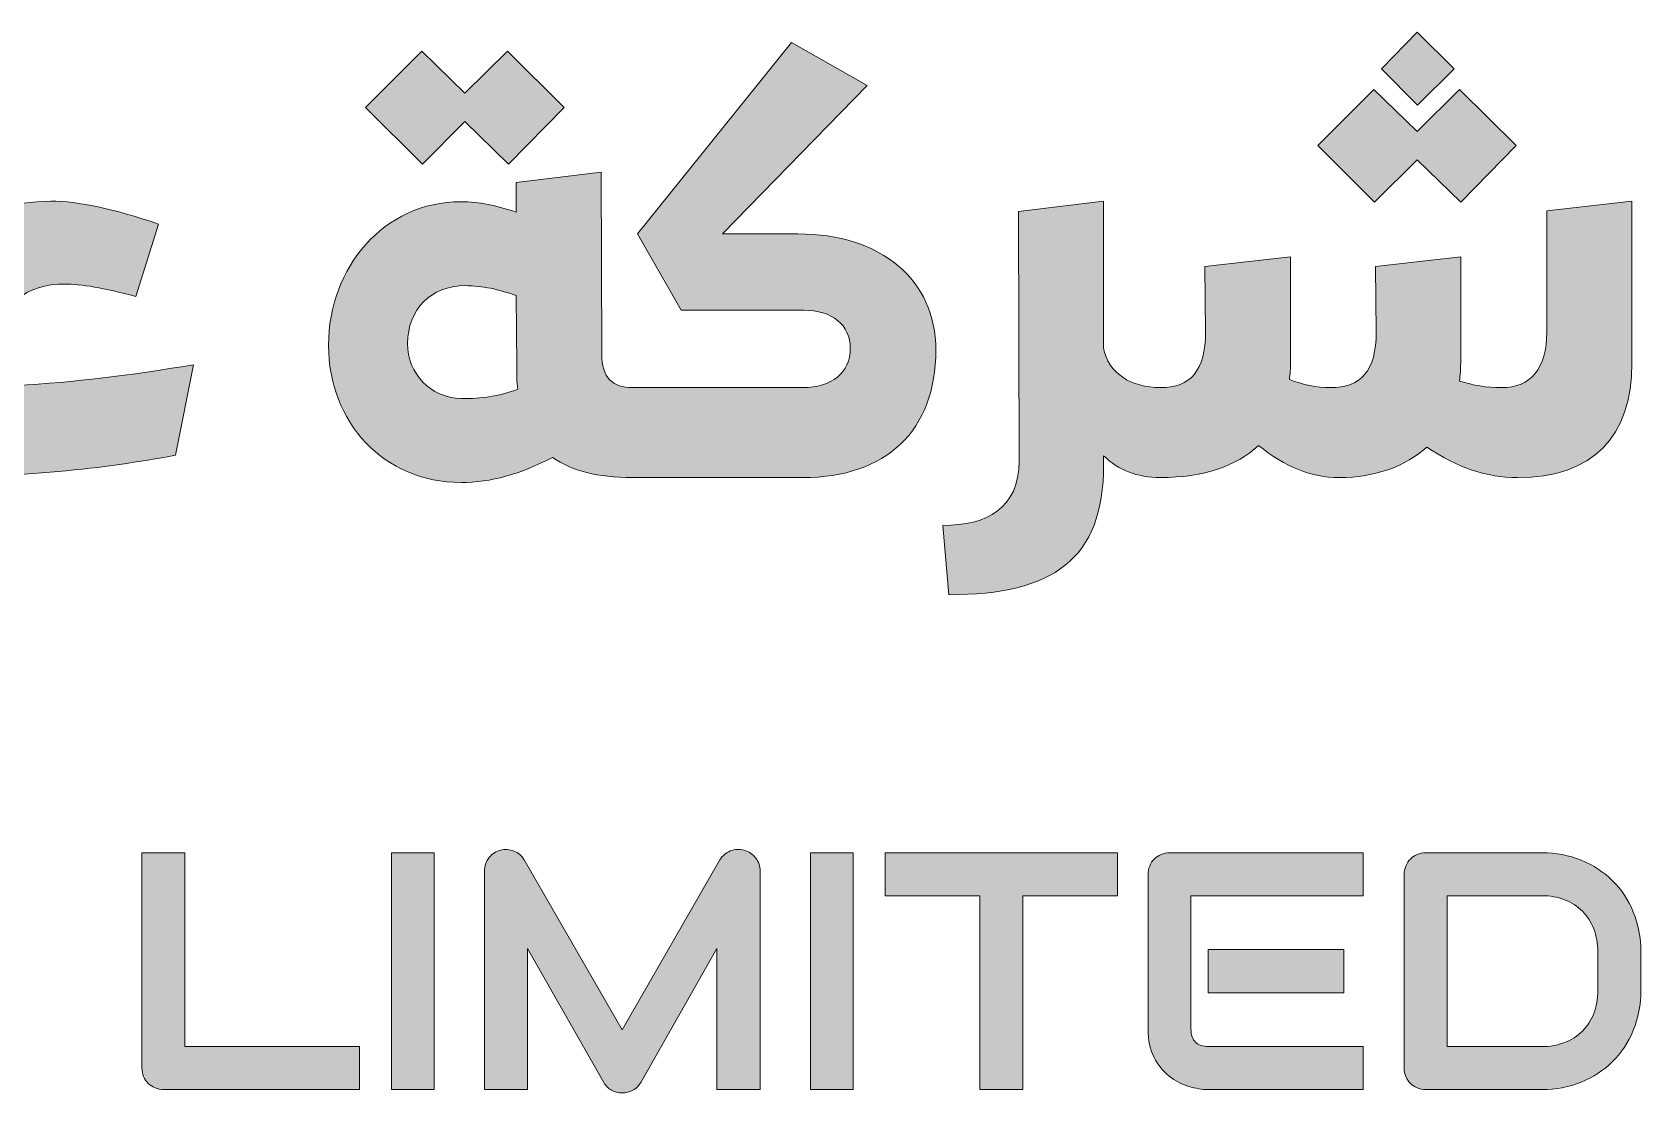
# Model space of a CAD drawing. Header units: millimetres. Extents: x 81 to 1251, y -181 to -29.
# Drawn here: x 522 to 579.2, y -181.2 to -143.5 of the extents above; entities that cross this region are included whole.
import ezdxf

# ---------------------------------------------------------------- set-up
doc = ezdxf.new("R2010")
doc.units = ezdxf.units.MM
doc.header["$MEASUREMENT"] = 0
doc.layers.add('Layer 1', color=7, linetype='Continuous', lineweight=0)

# ---------------------------------------------------------------- blocks, each defined once
blk = doc.blocks.new('Block_15')
at = {"layer": 'Layer 1', "true_color": 0x00b9ad, "transparency": 33554687}
h = blk.add_hatch(color=122, dxfattribs=at)
h.dxf.hatch_style = 2
edge = h.paths.add_edge_path()
edge.add_spline(control_points=[(527.46, -172.655), (527.46, -172.655), (525.933, -172.655), (525.933, -172.655), (525.933, -172.655), (525.933, -180.308), (525.933, -180.308), (525.933, -180.418), (525.952, -180.519), (525.991, -180.614), (526.031, -180.707), (526.084, -180.789), (526.153, -180.857), (526.221, -180.926), (526.303, -180.979), (526.396, -181.019), (526.491, -181.058), (526.592, -181.077), (526.703, -181.077), (526.703, -181.077), (533.668, -181.077), (533.668, -181.077), (533.668, -181.077), (533.668, -179.55), (533.668, -179.55), (533.668, -179.55), (527.46, -179.55), (527.46, -179.55), (527.46, -179.55), (527.46, -172.655), (527.46, -172.655)], knot_values=[0, 0, 0, 0, 1, 1, 1, 2, 2, 2, 3, 3, 3, 4, 4, 4, 5, 5, 5, 6, 6, 6, 7, 7, 7, 8, 8, 8, 9, 9, 9, 10, 10, 10, 10], degree=3, periodic=0)
h = blk.add_hatch(color=122, dxfattribs=at)
h.dxf.hatch_style = 2
h.paths.add_polyline_path([(534.803, -181.077), (536.33, -181.077), (536.33, -172.655), (534.803, -172.655)])
h = blk.add_hatch(color=122, dxfattribs=at)
h.dxf.hatch_style = 2
edge = h.paths.add_edge_path()
edge.add_spline(control_points=[(547.354, -172.561), (547.181, -172.517), (547.017, -172.527), (546.858, -172.59), (546.698, -172.653), (546.575, -172.758), (546.484, -172.907), (546.484, -172.907), (543.007, -178.951), (543.007, -178.951), (543.007, -178.951), (539.53, -172.907), (539.53, -172.907), (539.487, -172.833), (539.434, -172.769), (539.371, -172.717), (539.308, -172.664), (539.239, -172.622), (539.163, -172.593), (539.087, -172.563), (539.007, -172.546), (538.925, -172.54), (538.843, -172.534), (538.76, -172.541), (538.678, -172.561), (538.51, -172.608), (538.374, -172.7), (538.27, -172.837), (538.166, -172.973), (538.114, -173.131), (538.114, -173.306), (538.114, -173.306), (538.114, -181.077), (538.114, -181.077), (538.114, -181.077), (539.642, -181.077), (539.642, -181.077), (539.642, -181.077), (539.642, -176.061), (539.642, -176.061), (539.642, -176.061), (542.361, -180.824), (542.361, -180.824), (542.427, -180.947), (542.519, -181.038), (542.634, -181.101), (542.749, -181.163), (542.874, -181.195), (543.007, -181.195), (543.145, -181.195), (543.273, -181.163), (543.392, -181.101), (543.512, -181.038), (543.605, -180.947), (543.671, -180.824), (543.671, -180.824), (546.379, -176.061), (546.379, -176.061), (546.379, -176.061), (546.379, -181.077), (546.379, -181.077), (546.379, -181.077), (547.918, -181.077), (547.918, -181.077), (547.918, -181.077), (547.918, -173.306), (547.918, -173.306), (547.918, -173.131), (547.865, -172.973), (547.759, -172.837), (547.653, -172.7), (547.519, -172.608), (547.354, -172.561)], knot_values=[0, 0, 0, 0, 1, 1, 1, 2, 2, 2, 3, 3, 3, 4, 4, 4, 5, 5, 5, 6, 6, 6, 7, 7, 7, 8, 8, 8, 9, 9, 9, 10, 10, 10, 11, 11, 11, 12, 12, 12, 13, 13, 13, 14, 14, 14, 15, 15, 15, 16, 16, 16, 17, 17, 17, 18, 18, 18, 19, 19, 19, 20, 20, 20, 21, 21, 21, 22, 22, 22, 23, 23, 23, 24, 24, 24, 24], degree=3, periodic=0)
h = blk.add_hatch(color=122, dxfattribs=at)
h.dxf.hatch_style = 2
h.paths.add_polyline_path([(549.704, -181.077), (551.231, -181.077), (551.231, -172.655), (549.704, -172.655)])
h = blk.add_hatch(color=122, dxfattribs=at)
h.dxf.hatch_style = 2
h.paths.add_polyline_path([(552.364, -174.182), (555.736, -174.182), (555.736, -181.077), (557.263, -181.077), (557.263, -174.182), (560.629, -174.182), (560.629, -172.655), (552.364, -172.655)])
h = blk.add_hatch(color=122, dxfattribs=at)
h.dxf.hatch_style = 2
edge = h.paths.add_edge_path()
edge.add_spline(control_points=[(562.179, -172.713), (562.086, -172.753), (562.003, -172.808), (561.936, -172.878), (561.867, -172.948), (561.813, -173.03), (561.774, -173.125), (561.735, -173.219), (561.715, -173.318), (561.715, -173.425), (561.715, -173.425), (561.715, -178.933), (561.715, -178.933), (561.715, -179.329), (561.787, -179.663), (561.93, -179.935), (562.072, -180.207), (562.25, -180.429), (562.464, -180.599), (562.677, -180.769), (562.91, -180.892), (563.16, -180.966), (563.411, -181.041), (563.642, -181.077), (563.853, -181.077), (563.853, -181.077), (569.363, -181.077), (569.363, -181.077), (569.363, -181.077), (569.363, -179.55), (569.363, -179.55), (569.363, -179.55), (563.865, -179.55), (563.865, -179.55), (563.661, -179.55), (563.506, -179.497), (563.401, -179.392), (563.296, -179.287), (563.242, -179.133), (563.242, -178.933), (563.242, -178.933), (563.242, -174.182), (563.242, -174.182), (563.242, -174.182), (569.363, -174.182), (569.363, -174.182), (569.363, -174.182), (569.363, -172.655), (569.363, -172.655), (569.363, -172.655), (562.485, -172.655), (562.485, -172.655), (562.375, -172.655), (562.273, -172.675), (562.179, -172.713)], knot_values=[0, 0, 0, 0, 1, 1, 1, 2, 2, 2, 3, 3, 3, 4, 4, 4, 5, 5, 5, 6, 6, 6, 7, 7, 7, 8, 8, 8, 9, 9, 9, 10, 10, 10, 11, 11, 11, 12, 12, 12, 13, 13, 13, 14, 14, 14, 15, 15, 15, 16, 16, 16, 17, 17, 17, 18, 18, 18, 18], degree=3, periodic=0)
h = blk.add_hatch(color=122, dxfattribs=at)
h.dxf.hatch_style = 2
edge = h.paths.add_edge_path()
edge.add_spline(control_points=[(577.715, -177.553), (577.715, -177.855), (577.667, -178.127), (577.571, -178.373), (577.474, -178.617), (577.339, -178.827), (577.162, -179.001), (576.987, -179.175), (576.776, -179.311), (576.531, -179.406), (576.286, -179.502), (576.015, -179.55), (575.718, -179.55), (575.718, -179.55), (572.352, -179.55), (572.352, -179.55), (572.352, -179.55), (572.352, -174.182), (572.352, -174.182), (572.352, -174.182), (575.718, -174.182), (575.718, -174.182), (576.015, -174.182), (576.286, -174.229), (576.531, -174.326), (576.776, -174.422), (576.987, -174.557), (577.162, -174.731), (577.339, -174.906), (577.474, -175.116), (577.571, -175.363), (577.667, -175.61), (577.715, -175.881), (577.715, -176.178), (577.715, -176.178), (577.715, -177.553), (577.715, -177.553)], knot_values=[0, 0, 0, 0, 1, 1, 1, 2, 2, 2, 3, 3, 3, 4, 4, 4, 5, 5, 5, 6, 6, 6, 7, 7, 7, 8, 8, 8, 9, 9, 9, 10, 10, 10, 11, 11, 11, 12, 12, 12, 12], degree=3, periodic=0)
edge = h.paths.add_edge_path()
edge.add_spline(control_points=[(578.975, -174.766), (578.797, -174.333), (578.551, -173.962), (578.238, -173.65), (577.924, -173.339), (577.552, -173.096), (577.121, -172.919), (576.69, -172.742), (576.223, -172.655), (575.718, -172.655), (575.718, -172.655), (571.594, -172.655), (571.594, -172.655), (571.484, -172.655), (571.382, -172.675), (571.289, -172.713), (571.195, -172.753), (571.114, -172.808), (571.045, -172.878), (570.976, -172.948), (570.923, -173.03), (570.884, -173.125), (570.844, -173.219), (570.825, -173.318), (570.825, -173.425), (570.825, -173.425), (570.825, -180.308), (570.825, -180.308), (570.825, -180.418), (570.844, -180.519), (570.884, -180.614), (570.923, -180.707), (570.976, -180.789), (571.045, -180.857), (571.114, -180.926), (571.195, -180.979), (571.289, -181.019), (571.382, -181.058), (571.484, -181.077), (571.594, -181.077), (571.594, -181.077), (575.718, -181.077), (575.718, -181.077), (576.223, -181.077), (576.69, -180.989), (577.121, -180.813), (577.552, -180.637), (577.924, -180.394), (578.238, -180.081), (578.551, -179.771), (578.797, -179.399), (578.975, -178.968), (579.152, -178.538), (579.242, -178.066), (579.242, -177.553), (579.242, -177.553), (579.242, -176.178), (579.242, -176.178), (579.242, -175.67), (579.152, -175.2), (578.975, -174.766)], knot_values=[0, 0, 0, 0, 1, 1, 1, 2, 2, 2, 3, 3, 3, 4, 4, 4, 5, 5, 5, 6, 6, 6, 7, 7, 7, 8, 8, 8, 9, 9, 9, 10, 10, 10, 11, 11, 11, 12, 12, 12, 13, 13, 13, 14, 14, 14, 15, 15, 15, 16, 16, 16, 17, 17, 17, 18, 18, 18, 19, 19, 19, 20, 20, 20, 20], degree=3, periodic=0)
h = blk.add_hatch(color=122, dxfattribs=at)
h.dxf.hatch_style = 2
h.paths.add_polyline_path([(568.676, -177.635), (568.676, -176.096), (563.853, -176.096), (563.853, -177.635)])
at = {"layer": 'Layer 1'}
for points in [[(534.803, -181.077), (536.33, -181.077), (536.33, -172.655), (534.803, -172.655)], [(549.704, -181.077), (551.231, -181.077), (551.231, -172.655), (549.704, -172.655)], [(552.364, -174.182), (555.736, -174.182), (555.736, -181.077), (557.263, -181.077), (557.263, -174.182), (560.629, -174.182), (560.629, -172.655), (552.364, -172.655)], [(568.676, -177.635), (568.676, -176.096), (563.853, -176.096), (563.853, -177.635)]]:
    blk.add_lwpolyline(points, close=True, dxfattribs=at)
for points, knots in [([(527.46, -172.655), (527.46, -172.655), (525.933, -172.655), (525.933, -172.655), (525.933, -172.655), (525.933, -180.308), (525.933, -180.308), (525.933, -180.418), (525.952, -180.519), (525.991, -180.614), (526.031, -180.707), (526.084, -180.789), (526.153, -180.857), (526.221, -180.926), (526.303, -180.979), (526.396, -181.019), (526.491, -181.058), (526.592, -181.077), (526.703, -181.077), (526.703, -181.077), (533.668, -181.077), (533.668, -181.077), (533.668, -181.077), (533.668, -179.55), (533.668, -179.55), (533.668, -179.55), (527.46, -179.55), (527.46, -179.55), (527.46, -179.55), (527.46, -172.655), (527.46, -172.655)], [0, 0, 0, 0, 1, 1, 1, 2, 2, 2, 3, 3, 3, 4, 4, 4, 5, 5, 5, 6, 6, 6, 7, 7, 7, 8, 8, 8, 9, 9, 9, 10, 10, 10, 10]), ([(547.354, -172.561), (547.181, -172.517), (547.017, -172.527), (546.858, -172.59), (546.698, -172.653), (546.575, -172.758), (546.484, -172.907), (546.484, -172.907), (543.007, -178.951), (543.007, -178.951), (543.007, -178.951), (539.53, -172.907), (539.53, -172.907), (539.487, -172.833), (539.434, -172.769), (539.371, -172.717), (539.308, -172.664), (539.239, -172.622), (539.163, -172.593), (539.087, -172.563), (539.007, -172.546), (538.925, -172.54), (538.843, -172.534), (538.76, -172.541), (538.678, -172.561), (538.51, -172.608), (538.374, -172.7), (538.27, -172.837), (538.166, -172.973), (538.114, -173.131), (538.114, -173.306), (538.114, -173.306), (538.114, -181.077), (538.114, -181.077), (538.114, -181.077), (539.642, -181.077), (539.642, -181.077), (539.642, -181.077), (539.642, -176.061), (539.642, -176.061), (539.642, -176.061), (542.361, -180.824), (542.361, -180.824), (542.427, -180.947), (542.519, -181.038), (542.634, -181.101), (542.749, -181.163), (542.874, -181.195), (543.007, -181.195), (543.145, -181.195), (543.273, -181.163), (543.392, -181.101), (543.512, -181.038), (543.605, -180.947), (543.671, -180.824), (543.671, -180.824), (546.379, -176.061), (546.379, -176.061), (546.379, -176.061), (546.379, -181.077), (546.379, -181.077), (546.379, -181.077), (547.918, -181.077), (547.918, -181.077), (547.918, -181.077), (547.918, -173.306), (547.918, -173.306), (547.918, -173.131), (547.865, -172.973), (547.759, -172.837), (547.653, -172.7), (547.519, -172.608), (547.354, -172.561)], [0, 0, 0, 0, 1, 1, 1, 2, 2, 2, 3, 3, 3, 4, 4, 4, 5, 5, 5, 6, 6, 6, 7, 7, 7, 8, 8, 8, 9, 9, 9, 10, 10, 10, 11, 11, 11, 12, 12, 12, 13, 13, 13, 14, 14, 14, 15, 15, 15, 16, 16, 16, 17, 17, 17, 18, 18, 18, 19, 19, 19, 20, 20, 20, 21, 21, 21, 22, 22, 22, 23, 23, 23, 24, 24, 24, 24]), ([(562.179, -172.713), (562.086, -172.753), (562.003, -172.808), (561.936, -172.878), (561.867, -172.948), (561.813, -173.03), (561.774, -173.125), (561.735, -173.219), (561.715, -173.318), (561.715, -173.425), (561.715, -173.425), (561.715, -178.933), (561.715, -178.933), (561.715, -179.329), (561.787, -179.663), (561.93, -179.935), (562.072, -180.207), (562.25, -180.429), (562.464, -180.599), (562.677, -180.769), (562.91, -180.892), (563.16, -180.966), (563.411, -181.041), (563.642, -181.077), (563.853, -181.077), (563.853, -181.077), (569.363, -181.077), (569.363, -181.077), (569.363, -181.077), (569.363, -179.55), (569.363, -179.55), (569.363, -179.55), (563.865, -179.55), (563.865, -179.55), (563.661, -179.55), (563.506, -179.497), (563.401, -179.392), (563.296, -179.287), (563.242, -179.133), (563.242, -178.933), (563.242, -178.933), (563.242, -174.182), (563.242, -174.182), (563.242, -174.182), (569.363, -174.182), (569.363, -174.182), (569.363, -174.182), (569.363, -172.655), (569.363, -172.655), (569.363, -172.655), (562.485, -172.655), (562.485, -172.655), (562.375, -172.655), (562.273, -172.675), (562.179, -172.713)], [0, 0, 0, 0, 1, 1, 1, 2, 2, 2, 3, 3, 3, 4, 4, 4, 5, 5, 5, 6, 6, 6, 7, 7, 7, 8, 8, 8, 9, 9, 9, 10, 10, 10, 11, 11, 11, 12, 12, 12, 13, 13, 13, 14, 14, 14, 15, 15, 15, 16, 16, 16, 17, 17, 17, 18, 18, 18, 18]), ([(578.975, -174.766), (578.797, -174.333), (578.551, -173.962), (578.238, -173.65), (577.924, -173.339), (577.552, -173.096), (577.121, -172.919), (576.69, -172.742), (576.223, -172.655), (575.718, -172.655), (575.718, -172.655), (571.594, -172.655), (571.594, -172.655), (571.484, -172.655), (571.382, -172.675), (571.289, -172.713), (571.195, -172.753), (571.114, -172.808), (571.045, -172.878), (570.976, -172.948), (570.923, -173.03), (570.884, -173.125), (570.844, -173.219), (570.825, -173.318), (570.825, -173.425), (570.825, -173.425), (570.825, -180.308), (570.825, -180.308), (570.825, -180.418), (570.844, -180.519), (570.884, -180.614), (570.923, -180.707), (570.976, -180.789), (571.045, -180.857), (571.114, -180.926), (571.195, -180.979), (571.289, -181.019), (571.382, -181.058), (571.484, -181.077), (571.594, -181.077), (571.594, -181.077), (575.718, -181.077), (575.718, -181.077), (576.223, -181.077), (576.69, -180.989), (577.121, -180.813), (577.552, -180.637), (577.924, -180.394), (578.238, -180.081), (578.551, -179.771), (578.797, -179.399), (578.975, -178.968), (579.152, -178.538), (579.242, -178.066), (579.242, -177.553), (579.242, -177.553), (579.242, -176.178), (579.242, -176.178), (579.242, -175.67), (579.152, -175.2), (578.975, -174.766)], [0, 0, 0, 0, 1, 1, 1, 2, 2, 2, 3, 3, 3, 4, 4, 4, 5, 5, 5, 6, 6, 6, 7, 7, 7, 8, 8, 8, 9, 9, 9, 10, 10, 10, 11, 11, 11, 12, 12, 12, 13, 13, 13, 14, 14, 14, 15, 15, 15, 16, 16, 16, 17, 17, 17, 18, 18, 18, 19, 19, 19, 20, 20, 20, 20]), ([(577.715, -177.553), (577.715, -177.855), (577.667, -178.127), (577.571, -178.373), (577.474, -178.617), (577.339, -178.827), (577.162, -179.001), (576.987, -179.175), (576.776, -179.311), (576.531, -179.406), (576.286, -179.502), (576.015, -179.55), (575.718, -179.55), (575.718, -179.55), (572.352, -179.55), (572.352, -179.55), (572.352, -179.55), (572.352, -174.182), (572.352, -174.182), (572.352, -174.182), (575.718, -174.182), (575.718, -174.182), (576.015, -174.182), (576.286, -174.229), (576.531, -174.326), (576.776, -174.422), (576.987, -174.557), (577.162, -174.731), (577.339, -174.906), (577.474, -175.116), (577.571, -175.363), (577.667, -175.61), (577.715, -175.881), (577.715, -176.178), (577.715, -176.178), (577.715, -177.553), (577.715, -177.553)], [0, 0, 0, 0, 1, 1, 1, 2, 2, 2, 3, 3, 3, 4, 4, 4, 5, 5, 5, 6, 6, 6, 7, 7, 7, 8, 8, 8, 9, 9, 9, 10, 10, 10, 11, 11, 11, 12, 12, 12, 12])]:
    blk.add_open_spline(points, degree=3, knots=knots, dxfattribs=at)
blk = doc.blocks.new('Block_16')
at = {"layer": 'Layer 1', "true_color": 0x414042, "transparency": 33554687}
h = blk.add_hatch(color=250, dxfattribs=at)
h.dxf.hatch_style = 2
h.paths.add_polyline_path([(572.602, -144.761), (571.284, -143.461), (570.023, -144.761), (571.303, -146.06)])
h = blk.add_hatch(color=250, dxfattribs=at)
h.dxf.hatch_style = 2
edge = h.paths.add_edge_path()
edge.add_spline(control_points=[(537.282, -156.494), (536.177, -156.455), (535.381, -155.621), (535.381, -154.535), (535.381, -153.332), (536.196, -152.479), (537.437, -152.479), (538.038, -152.479), (538.621, -152.615), (539.241, -152.828), (539.241, -152.828), (539.26, -155.329), (539.26, -155.329), (539.26, -155.621), (539.26, -155.912), (539.298, -156.164), (538.698, -156.396), (537.999, -156.513), (537.282, -156.494)], knot_values=[0, 0, 0, 0, 1, 1, 1, 2, 2, 2, 3, 3, 3, 4, 4, 4, 5, 5, 5, 6, 6, 6, 6], degree=3, periodic=0)
edge = h.paths.add_edge_path()
edge.add_spline(control_points=[(549.262, -150.637), (549.262, -150.637), (546.585, -150.637), (546.585, -150.637), (546.585, -150.637), (551.724, -145.362), (551.724, -145.362), (551.724, -145.362), (549.029, -143.829), (549.029, -143.829), (549.029, -143.829), (543.56, -150.637), (543.56, -150.637), (543.56, -150.637), (545.112, -153.352), (545.112, -153.352), (545.112, -153.352), (549.456, -153.352), (549.456, -153.352), (550.483, -153.352), (551.123, -153.875), (551.123, -154.709), (551.123, -155.582), (550.464, -156.106), (549.436, -156.106), (549.436, -156.106), (543.371, -156.106), (543.371, -156.106), (542.673, -156.106), (542.285, -155.757), (542.285, -154.903), (542.285, -154.903), (542.266, -148.446), (542.266, -148.446), (542.266, -148.446), (539.241, -148.814), (539.241, -148.814), (539.241, -148.814), (539.241, -149.861), (539.241, -149.861), (538.542, -149.628), (537.922, -149.492), (537.282, -149.492), (534.528, -149.492), (532.569, -151.84), (532.569, -154.593), (532.569, -157.347), (534.528, -159.48), (537.282, -159.48), (538.349, -159.48), (539.377, -159.189), (540.539, -158.588), (541.217, -159.071), (542.147, -159.305), (543.365, -159.305), (543.366, -159.305), (543.366, -159.306), (543.366, -159.306), (543.366, -159.306), (549.436, -159.306), (549.436, -159.306), (552.403, -159.306), (554.168, -157.637), (554.168, -154.767), (554.168, -152.266), (552.209, -150.637), (549.262, -150.637)], knot_values=[0, 0, 0, 0, 1, 1, 1, 2, 2, 2, 3, 3, 3, 4, 4, 4, 5, 5, 5, 6, 6, 6, 7, 7, 7, 8, 8, 8, 9, 9, 9, 10, 10, 10, 11, 11, 11, 12, 12, 12, 13, 13, 13, 14, 14, 14, 15, 15, 15, 16, 16, 16, 17, 17, 17, 18, 18, 18, 19, 19, 19, 20, 20, 20, 21, 21, 21, 22, 22, 22, 22], degree=3, periodic=0)
h = blk.add_hatch(color=250, dxfattribs=at)
h.dxf.hatch_style = 2
h.paths.add_polyline_path([(537.418, -146.642), (538.968, -148.155), (540.948, -146.137), (538.93, -144.14), (537.418, -145.634), (535.886, -144.14), (533.888, -146.137), (535.905, -148.155)])
h = blk.add_hatch(color=250, dxfattribs=at)
h.dxf.hatch_style = 2
h.paths.add_polyline_path([(571.284, -147.999), (572.835, -149.513), (574.813, -147.495), (572.796, -145.498), (571.284, -146.991), (569.751, -145.498), (567.754, -147.495), (569.77, -149.513)])
h = blk.add_hatch(color=250, dxfattribs=at)
h.dxf.hatch_style = 2
edge = h.paths.add_edge_path()
edge.add_spline(control_points=[(520.94, -154.224), (520.94, -153.177), (521.794, -152.421), (523.19, -152.421), (523.772, -152.421), (524.566, -152.557), (525.711, -152.866), (525.711, -152.866), (526.525, -150.288), (526.525, -150.288), (524.915, -149.745), (523.674, -149.473), (522.686, -149.473), (520.01, -149.473), (518.186, -151.161), (518.186, -153.39), (518.186, -154.322), (518.4, -155.174), (518.846, -156.106), (518.846, -156.106), (517.472, -156.106), (517.472, -156.106), (516.716, -156.106), (515.979, -155.893), (515.339, -155.485), (515.339, -155.485), (515.339, -155.233), (515.339, -155.233), (515.339, -155.233), (515.339, -151.451), (515.339, -151.451), (515.339, -151.451), (512.314, -151.8), (512.314, -151.8), (512.314, -151.8), (512.333, -154.128), (512.333, -154.128), (512.333, -155.523), (511.519, -156.106), (510.006, -156.106), (509.999, -156.106), (509.996, -156.112), (509.99, -156.112), (509.983, -156.112), (509.98, -156.106), (509.974, -156.106), (508.809, -156.106), (507.957, -155.465), (507.917, -154.322), (507.917, -154.322), (507.917, -149.473), (507.917, -149.473), (507.917, -149.473), (504.892, -149.841), (504.892, -149.841), (504.892, -149.841), (504.892, -157.075), (504.892, -157.075), (504.912, -159.247), (503.923, -160.275), (501.965, -160.275), (499.947, -160.275), (498.92, -159.325), (498.901, -157.405), (498.901, -156.474), (499.095, -155.544), (499.444, -154.437), (499.444, -154.437), (497, -153.779), (497, -153.779), (496.438, -155.485), (496.166, -156.979), (496.166, -158.297), (496.166, -161.769), (498.182, -163.474), (501.965, -163.474), (505.513, -163.474), (507.549, -161.594), (507.879, -158.433), (508.382, -158.993), (509.116, -159.303), (509.966, -159.305), (509.967, -159.305), (509.967, -159.306), (509.968, -159.306), (509.969, -159.306), (509.97, -159.305), (509.971, -159.305), (509.972, -159.305), (509.973, -159.306), (509.974, -159.306), (509.974, -159.306), (509.974, -159.305), (509.974, -159.305), (512.006, -159.304), (513.537, -158.819), (514.428, -157.851), (515.337, -158.78), (516.44, -159.303), (517.467, -159.305), (517.468, -159.305), (517.468, -159.306), (517.468, -159.306), (517.47, -159.306), (517.471, -159.306), (517.472, -159.306), (517.472, -159.306), (517.472, -159.306), (517.472, -159.306), (517.472, -159.306), (517.472, -159.306), (517.472, -159.306), (521.815, -159.305), (524.528, -158.995), (527.127, -158.51), (527.127, -158.51), (527.766, -155.291), (527.766, -155.291), (525.439, -155.679), (523.616, -155.912), (521.445, -156.028), (521.134, -155.427), (520.94, -154.787), (520.94, -154.224)], knot_values=[0, 0, 0, 0, 1, 1, 1, 2, 2, 2, 3, 3, 3, 4, 4, 4, 5, 5, 5, 6, 6, 6, 7, 7, 7, 8, 8, 8, 9, 9, 9, 10, 10, 10, 11, 11, 11, 12, 12, 12, 13, 13, 13, 14, 14, 14, 15, 15, 15, 16, 16, 16, 17, 17, 17, 18, 18, 18, 19, 19, 19, 20, 20, 20, 21, 21, 21, 22, 22, 22, 23, 23, 23, 24, 24, 24, 25, 25, 25, 26, 26, 26, 27, 27, 27, 28, 28, 28, 29, 29, 29, 30, 30, 30, 31, 31, 31, 32, 32, 32, 33, 33, 33, 34, 34, 34, 35, 35, 35, 36, 36, 36, 37, 37, 37, 38, 38, 38, 39, 39, 39, 40, 40, 40, 41, 41, 41, 41], degree=3, periodic=0)
h = blk.add_hatch(color=250, dxfattribs=at)
h.dxf.hatch_style = 2
edge = h.paths.add_edge_path()
edge.add_spline(control_points=[(575.899, -149.822), (575.899, -149.822), (575.899, -154.128), (575.899, -154.128), (575.899, -155.427), (575.337, -156.106), (574.289, -156.106), (573.747, -156.106), (573.281, -156.028), (572.796, -155.872), (572.815, -155.659), (572.835, -155.446), (572.835, -155.233), (572.835, -155.233), (572.835, -151.451), (572.835, -151.451), (572.835, -151.451), (569.809, -151.8), (569.809, -151.8), (569.809, -151.8), (569.829, -154.128), (569.829, -154.128), (569.829, -155.504), (569.306, -156.106), (568.199, -156.106), (567.696, -156.106), (567.23, -156.008), (566.745, -155.815), (566.764, -155.621), (566.784, -155.427), (566.784, -155.233), (566.784, -155.233), (566.784, -151.451), (566.784, -151.451), (566.784, -151.451), (563.739, -151.8), (563.739, -151.8), (563.739, -151.8), (563.759, -154.128), (563.759, -154.128), (563.759, -155.503), (563.235, -156.105), (562.151, -156.106), (561.124, -156.105), (560.29, -155.601), (560.135, -154.69), (560.135, -154.69), (560.135, -149.473), (560.135, -149.473), (560.135, -149.473), (557.11, -149.841), (557.11, -149.841), (557.11, -149.841), (557.129, -158.723), (557.129, -158.723), (557.129, -160.391), (555.986, -161.011), (554.415, -161.011), (554.415, -161.011), (554.628, -163.474), (554.628, -163.474), (558.332, -163.474), (560.135, -162.214), (560.135, -158.859), (560.135, -158.859), (560.135, -158.529), (560.135, -158.529), (560.639, -159.033), (561.335, -159.304), (562.148, -159.305), (562.148, -159.305), (562.149, -159.306), (562.149, -159.306), (562.15, -159.306), (562.15, -159.305), (562.151, -159.305), (562.151, -159.305), (562.152, -159.306), (562.153, -159.306), (562.153, -159.306), (562.153, -159.305), (562.153, -159.305), (563.703, -159.305), (564.865, -158.897), (565.64, -158.161), (566.59, -158.937), (567.541, -159.306), (568.51, -159.306), (569.809, -159.306), (570.875, -158.898), (571.633, -158.22), (572.718, -158.957), (573.766, -159.306), (574.852, -159.306), (577.528, -159.306), (578.924, -157.871), (578.924, -155.233), (578.924, -155.233), (578.924, -149.473), (578.924, -149.473), (578.924, -149.473), (575.899, -149.822), (575.899, -149.822)], knot_values=[0, 0, 0, 0, 1, 1, 1, 2, 2, 2, 3, 3, 3, 4, 4, 4, 5, 5, 5, 6, 6, 6, 7, 7, 7, 8, 8, 8, 9, 9, 9, 10, 10, 10, 11, 11, 11, 12, 12, 12, 13, 13, 13, 14, 14, 14, 15, 15, 15, 16, 16, 16, 17, 17, 17, 18, 18, 18, 19, 19, 19, 20, 20, 20, 21, 21, 21, 22, 22, 22, 23, 23, 23, 24, 24, 24, 25, 25, 25, 26, 26, 26, 27, 27, 27, 28, 28, 28, 29, 29, 29, 30, 30, 30, 31, 31, 31, 32, 32, 32, 33, 33, 33, 34, 34, 34, 34], degree=3, periodic=0)
at = {"layer": 'Layer 1'}
for points in [[(572.602, -144.761), (571.284, -143.461), (570.023, -144.761), (571.303, -146.06)], [(537.418, -146.642), (538.968, -148.155), (540.948, -146.137), (538.93, -144.14), (537.418, -145.634), (535.886, -144.14), (533.888, -146.137), (535.905, -148.155)], [(571.284, -147.999), (572.835, -149.513), (574.813, -147.495), (572.796, -145.498), (571.284, -146.991), (569.751, -145.498), (567.754, -147.495), (569.77, -149.513)]]:
    blk.add_lwpolyline(points, close=True, dxfattribs=at)
for points, knots in [([(549.262, -150.637), (549.262, -150.637), (546.585, -150.637), (546.585, -150.637), (546.585, -150.637), (551.724, -145.362), (551.724, -145.362), (551.724, -145.362), (549.029, -143.829), (549.029, -143.829), (549.029, -143.829), (543.56, -150.637), (543.56, -150.637), (543.56, -150.637), (545.112, -153.352), (545.112, -153.352), (545.112, -153.352), (549.456, -153.352), (549.456, -153.352), (550.483, -153.352), (551.123, -153.875), (551.123, -154.709), (551.123, -155.582), (550.464, -156.106), (549.436, -156.106), (549.436, -156.106), (543.371, -156.106), (543.371, -156.106), (542.673, -156.106), (542.285, -155.757), (542.285, -154.903), (542.285, -154.903), (542.266, -148.446), (542.266, -148.446), (542.266, -148.446), (539.241, -148.814), (539.241, -148.814), (539.241, -148.814), (539.241, -149.861), (539.241, -149.861), (538.542, -149.628), (537.922, -149.492), (537.282, -149.492), (534.528, -149.492), (532.569, -151.84), (532.569, -154.593), (532.569, -157.347), (534.528, -159.48), (537.282, -159.48), (538.349, -159.48), (539.377, -159.189), (540.539, -158.588), (541.217, -159.071), (542.147, -159.305), (543.365, -159.305), (543.366, -159.305), (543.366, -159.306), (543.366, -159.306), (543.366, -159.306), (549.436, -159.306), (549.436, -159.306), (552.403, -159.306), (554.168, -157.637), (554.168, -154.767), (554.168, -152.266), (552.209, -150.637), (549.262, -150.637)], [0, 0, 0, 0, 1, 1, 1, 2, 2, 2, 3, 3, 3, 4, 4, 4, 5, 5, 5, 6, 6, 6, 7, 7, 7, 8, 8, 8, 9, 9, 9, 10, 10, 10, 11, 11, 11, 12, 12, 12, 13, 13, 13, 14, 14, 14, 15, 15, 15, 16, 16, 16, 17, 17, 17, 18, 18, 18, 19, 19, 19, 20, 20, 20, 21, 21, 21, 22, 22, 22, 22]), ([(520.94, -154.224), (520.94, -153.177), (521.794, -152.421), (523.19, -152.421), (523.772, -152.421), (524.566, -152.557), (525.711, -152.866), (525.711, -152.866), (526.525, -150.288), (526.525, -150.288), (524.915, -149.745), (523.674, -149.473), (522.686, -149.473), (520.01, -149.473), (518.186, -151.161), (518.186, -153.39), (518.186, -154.322), (518.4, -155.174), (518.846, -156.106), (518.846, -156.106), (517.472, -156.106), (517.472, -156.106), (516.716, -156.106), (515.979, -155.893), (515.339, -155.485), (515.339, -155.485), (515.339, -155.233), (515.339, -155.233), (515.339, -155.233), (515.339, -151.451), (515.339, -151.451), (515.339, -151.451), (512.314, -151.8), (512.314, -151.8), (512.314, -151.8), (512.333, -154.128), (512.333, -154.128), (512.333, -155.523), (511.519, -156.106), (510.006, -156.106), (509.999, -156.106), (509.996, -156.112), (509.99, -156.112), (509.983, -156.112), (509.98, -156.106), (509.974, -156.106), (508.809, -156.106), (507.957, -155.465), (507.917, -154.322), (507.917, -154.322), (507.917, -149.473), (507.917, -149.473), (507.917, -149.473), (504.892, -149.841), (504.892, -149.841), (504.892, -149.841), (504.892, -157.075), (504.892, -157.075), (504.912, -159.247), (503.923, -160.275), (501.965, -160.275), (499.947, -160.275), (498.92, -159.325), (498.901, -157.405), (498.901, -156.474), (499.095, -155.544), (499.444, -154.437), (499.444, -154.437), (497, -153.779), (497, -153.779), (496.438, -155.485), (496.166, -156.979), (496.166, -158.297), (496.166, -161.769), (498.182, -163.474), (501.965, -163.474), (505.513, -163.474), (507.549, -161.594), (507.879, -158.433), (508.382, -158.993), (509.116, -159.303), (509.966, -159.305), (509.967, -159.305), (509.967, -159.306), (509.968, -159.306), (509.969, -159.306), (509.97, -159.305), (509.971, -159.305), (509.972, -159.305), (509.973, -159.306), (509.974, -159.306), (509.974, -159.306), (509.974, -159.305), (509.974, -159.305), (512.006, -159.304), (513.537, -158.819), (514.428, -157.851), (515.337, -158.78), (516.44, -159.303), (517.467, -159.305), (517.468, -159.305), (517.468, -159.306), (517.468, -159.306), (517.47, -159.306), (517.471, -159.306), (517.472, -159.306), (517.472, -159.306), (517.472, -159.306), (517.472, -159.306), (517.472, -159.306), (517.472, -159.306), (517.472, -159.306), (521.815, -159.305), (524.528, -158.995), (527.127, -158.51), (527.127, -158.51), (527.766, -155.291), (527.766, -155.291), (525.439, -155.679), (523.616, -155.912), (521.445, -156.028), (521.134, -155.427), (520.94, -154.787), (520.94, -154.224)], [0, 0, 0, 0, 1, 1, 1, 2, 2, 2, 3, 3, 3, 4, 4, 4, 5, 5, 5, 6, 6, 6, 7, 7, 7, 8, 8, 8, 9, 9, 9, 10, 10, 10, 11, 11, 11, 12, 12, 12, 13, 13, 13, 14, 14, 14, 15, 15, 15, 16, 16, 16, 17, 17, 17, 18, 18, 18, 19, 19, 19, 20, 20, 20, 21, 21, 21, 22, 22, 22, 23, 23, 23, 24, 24, 24, 25, 25, 25, 26, 26, 26, 27, 27, 27, 28, 28, 28, 29, 29, 29, 30, 30, 30, 31, 31, 31, 32, 32, 32, 33, 33, 33, 34, 34, 34, 35, 35, 35, 36, 36, 36, 37, 37, 37, 38, 38, 38, 39, 39, 39, 40, 40, 40, 41, 41, 41, 41]), ([(575.899, -149.822), (575.899, -149.822), (575.899, -154.128), (575.899, -154.128), (575.899, -155.427), (575.337, -156.106), (574.289, -156.106), (573.747, -156.106), (573.281, -156.028), (572.796, -155.872), (572.815, -155.659), (572.835, -155.446), (572.835, -155.233), (572.835, -155.233), (572.835, -151.451), (572.835, -151.451), (572.835, -151.451), (569.809, -151.8), (569.809, -151.8), (569.809, -151.8), (569.829, -154.128), (569.829, -154.128), (569.829, -155.504), (569.306, -156.106), (568.199, -156.106), (567.696, -156.106), (567.23, -156.008), (566.745, -155.815), (566.764, -155.621), (566.784, -155.427), (566.784, -155.233), (566.784, -155.233), (566.784, -151.451), (566.784, -151.451), (566.784, -151.451), (563.739, -151.8), (563.739, -151.8), (563.739, -151.8), (563.759, -154.128), (563.759, -154.128), (563.759, -155.503), (563.235, -156.105), (562.151, -156.106), (561.124, -156.105), (560.29, -155.601), (560.135, -154.69), (560.135, -154.69), (560.135, -149.473), (560.135, -149.473), (560.135, -149.473), (557.11, -149.841), (557.11, -149.841), (557.11, -149.841), (557.129, -158.723), (557.129, -158.723), (557.129, -160.391), (555.986, -161.011), (554.415, -161.011), (554.415, -161.011), (554.628, -163.474), (554.628, -163.474), (558.332, -163.474), (560.135, -162.214), (560.135, -158.859), (560.135, -158.859), (560.135, -158.529), (560.135, -158.529), (560.639, -159.033), (561.335, -159.304), (562.148, -159.305), (562.148, -159.305), (562.149, -159.306), (562.149, -159.306), (562.15, -159.306), (562.15, -159.305), (562.151, -159.305), (562.151, -159.305), (562.152, -159.306), (562.153, -159.306), (562.153, -159.306), (562.153, -159.305), (562.153, -159.305), (563.703, -159.305), (564.865, -158.897), (565.64, -158.161), (566.59, -158.937), (567.541, -159.306), (568.51, -159.306), (569.809, -159.306), (570.875, -158.898), (571.633, -158.22), (572.718, -158.957), (573.766, -159.306), (574.852, -159.306), (577.528, -159.306), (578.924, -157.871), (578.924, -155.233), (578.924, -155.233), (578.924, -149.473), (578.924, -149.473), (578.924, -149.473), (575.899, -149.822), (575.899, -149.822)], [0, 0, 0, 0, 1, 1, 1, 2, 2, 2, 3, 3, 3, 4, 4, 4, 5, 5, 5, 6, 6, 6, 7, 7, 7, 8, 8, 8, 9, 9, 9, 10, 10, 10, 11, 11, 11, 12, 12, 12, 13, 13, 13, 14, 14, 14, 15, 15, 15, 16, 16, 16, 17, 17, 17, 18, 18, 18, 19, 19, 19, 20, 20, 20, 21, 21, 21, 22, 22, 22, 23, 23, 23, 24, 24, 24, 25, 25, 25, 26, 26, 26, 27, 27, 27, 28, 28, 28, 29, 29, 29, 30, 30, 30, 31, 31, 31, 32, 32, 32, 33, 33, 33, 34, 34, 34, 34]), ([(537.282, -156.494), (536.177, -156.455), (535.381, -155.621), (535.381, -154.535), (535.381, -153.332), (536.196, -152.479), (537.437, -152.479), (538.038, -152.479), (538.621, -152.615), (539.241, -152.828), (539.241, -152.828), (539.26, -155.329), (539.26, -155.329), (539.26, -155.621), (539.26, -155.912), (539.298, -156.164), (538.698, -156.396), (537.999, -156.513), (537.282, -156.494)], [0, 0, 0, 0, 1, 1, 1, 2, 2, 2, 3, 3, 3, 4, 4, 4, 5, 5, 5, 6, 6, 6, 6])]:
    blk.add_open_spline(points, degree=3, knots=knots, dxfattribs=at)
blk = doc.blocks.new('Block_14')
at = {"layer": 'Layer 1'}
for name in ['Block_16', 'Block_15']:
    blk.add_blockref(name, (0, 0), dxfattribs=at)
blk = doc.blocks.new('Block_13')
at = {"layer": 'Layer 1'}
blk.add_blockref('Block_14', (0, 0), dxfattribs=at)

msp = doc.modelspace()

# ---------------------------------------------------------------- block references
at = {"layer": 'Layer 1'}
msp.add_blockref('Block_13', (0, 0), dxfattribs=at)

doc.saveas('drawing.dxf')
